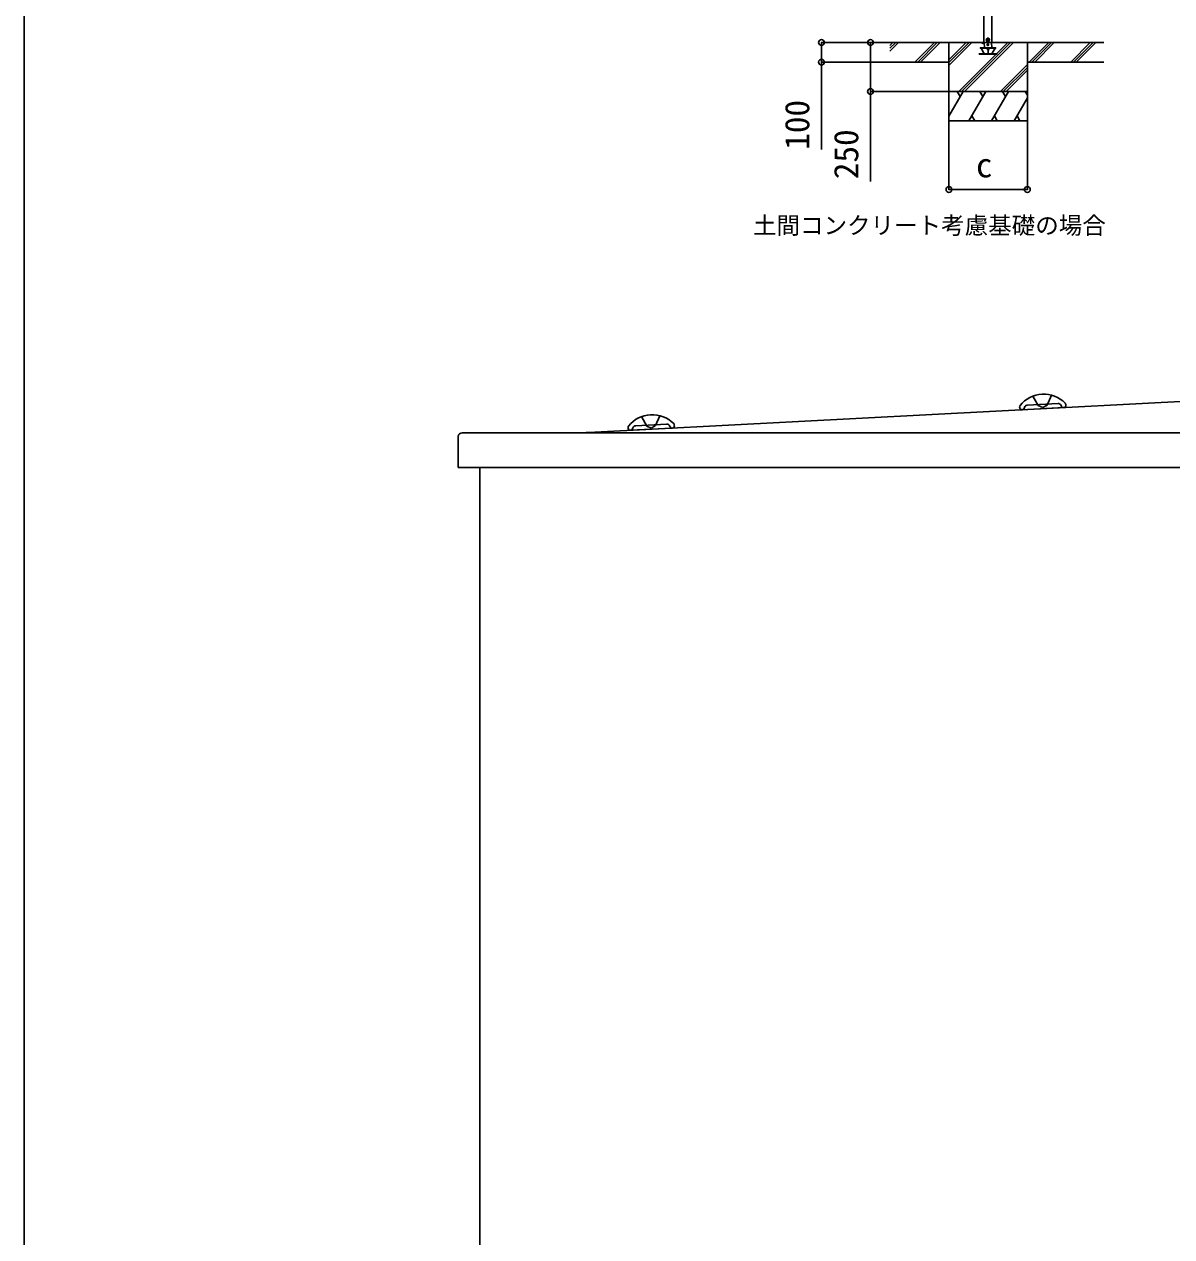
# Model space of a CAD drawing. Units: millimetres, scale not verified. Extents: x -8750 to 8750, y -12999 to 12940.
# Drawn here: x -8750 to -2896, y -6381 to -197 of the extents above; entities that cross this region are included whole.
import ezdxf
from ezdxf.enums import TextEntityAlignment as Align

# ---------------------------------------------------------------- set-up
doc = ezdxf.new("R2010")
doc.units = ezdxf.units.MM
doc.header["$LTSCALE"] = 70
for name, color, linetype in [('0-2_USER1', 3, 'Continuous'), ('0-5_YKK_12', 2, 'Continuous'), ('0-6_YKK_13', 4, 'Continuous'), ('0-7_YKK_A1', 4, 'Continuous'), ('0-8_YKK_D', 6, 'Continuous'), ('0-9_YKK_ZWAK', 7, 'Continuous')]:
    doc.layers.add(name, color=color, linetype=linetype)
doc.styles.add('ＭＳ ゴシック', font='')
doc.styles.get('ＭＳ ゴシック').set_extended_font_data('MS Gothic')

msp = doc.modelspace()

# ---------------------------------------------------------------- linework, layer by layer
at = {"layer": '0-5_YKK_12'}
msp.add_line((-6426.03, -12567.37), (-6426.03, -2457.36), dxfattribs=at)
at = {"layer": '0-6_YKK_13'}
for p, q in [((-3604.57, -2093.8), (-3577.5, -2141.66)), ((-3509.83, -2088.84), (-3531.76, -2139.26)), ((-5871.04, -2279.2), (-2626.3, -2109.13)), ((-3672.13, -2153.03), (-3672.34, -2149.07)), ((-3660.67, -2163.35), (-3446.77, -2152.14)), ((-3658.59, -2163.24), (-3651.59, -2162.87)), ((-3648.03, -2151.19), (-3649.55, -2156.17)), ((-3633.57, -2139.89), (-3476.18, -2131.65)), ((-3553.99, -2152.62), (-3577.5, -2141.66)), ((-3553.99, -2152.62), (-3531.76, -2139.26)), ((-3460.61, -2141.37), (-3458.58, -2146.17)), ((-3436.45, -2140.68), (-3436.66, -2136.72)), ((-5601.83, -2198.47), (-5574.75, -2246.33)), ((-5507.09, -2193.51), (-5529.02, -2243.93)), ((-6515.88, -2280.57), (-2605.72, -2280.57)), ((-5669.39, -2257.7), (-5669.6, -2253.74)), ((-5657.93, -2268.02), (-5444.03, -2256.81)), ((-5655.85, -2267.91), (-5648.85, -2267.54)), ((-5645.29, -2255.87), (-5646.81, -2260.85)), ((-5630.83, -2244.57), (-5473.44, -2236.32)), ((-5551.25, -2257.29), (-5574.75, -2246.33)), ((-5551.25, -2257.29), (-5529.02, -2243.93)), ((-5457.87, -2246.04), (-5455.84, -2250.84)), ((-5433.71, -2245.35), (-5433.92, -2241.39)), ((-6537.25, -2457.36), (-6535.88, -2300.4)), ((-6527.29, -2457.36), (-6537.25, -2457.36)), ((-2577.75, -2457.36), (-6527.29, -2457.36))]:
    msp.add_line(p, q, dxfattribs=at)
for centre, radius, start, end in [((-3549.53, -2237.63), 154, 44.56083, 141.43917), ((-3661.35, -2148.49), 11, 141.43917, 183), ((-3661.24, -2152.46), 10.9, 183, 273), ((-3659.12, -2153.25), 10, 273, 343), ((-3632.73, -2155.87), 16, 93, 163), ((-3475.34, -2147.62), 16, 23, 93), ((-3449.37, -2142.26), 10, 203, 273), ((-3447.34, -2141.25), 10.9, 273, 3), ((-3447.65, -2137.29), 11, 3, 44.56083), ((-5546.79, -2342.3), 154, 44.56083, 141.43917), ((-6515.88, -2300.57), 20, 90, 176.5048), ((-5923.38, -1280.57), 1000, 270, 273.00032), ((-5658.61, -2253.16), 11, 141.43917, 183), ((-5658.5, -2257.13), 10.9, 183, 273), ((-5656.38, -2257.92), 10, 273, 343), ((-5629.99, -2260.54), 16, 93, 163), ((-5472.6, -2252.3), 16, 23, 93), ((-5446.63, -2246.93), 10, 203, 273), ((-5444.6, -2245.92), 10.9, 273, 3), ((-5444.91, -2241.96), 11, 3, 44.56083), ((-6515.88, -2300.57), 20, 176.5048, 179.5)]:
    msp.add_arc(centre, radius, start, end, dxfattribs=at)
at = {"layer": '0-7_YKK_A1'}
for p, q in [((-3854.69, -120.26), (-3854.69, -290.37)), ((-3813.69, -120.26), (-3813.69, -290.37)), ((-4333.9, -305.65), (-4318.61, -290.37)), ((-4333.9, -333.93), (-4290.33, -290.37)), ((-4333.9, -319.79), (-4304.47, -290.37)), ((-3242.33, -290.37), (-4333.9, -290.37)), ((-4205.08, -388.96), (-4106.48, -290.37)), ((-4192.34, -390.37), (-4092.34, -290.37)), ((-4178.2, -390.37), (-4078.2, -290.37)), ((-4032.95, -290.37), (-4032.95, -690.37)), ((-4032.95, -407.25), (-3916.07, -290.37)), ((-4032.95, -393.1), (-3930.21, -290.37)), ((-4032.95, -378.96), (-3944.35, -290.37)), ((-3968.08, -540.37), (-3718.08, -290.37)), ((-3953.94, -540.37), (-3703.93, -290.37)), ((-3853.66, -292.66), (-3863.55, -293.18)), ((-3853.78, -290.37), (-3852.35, -317.74)), ((-3841.79, -277.37), (-3826.59, -277.37)), ((-3839.54, -302.24), (-3829.35, -301.7)), ((-3834.18, -307.06), (-3834.71, -296.88)), ((-3834.19, -289.88), (-3834.19, -264.86)), ((-3827.69, -273.62), (-3834.19, -269.86)), ((-3814.09, -317.74), (-3815.53, -290.37)), ((-3789.59, -347.74), (-3732.22, -290.37)), ((-3632.95, -290.37), (-3632.95, -690.37)), ((-3623.85, -390.37), (-3523.85, -290.37)), ((-3609.71, -390.37), (-3509.71, -290.37)), ((-3595.57, -390.37), (-3495.56, -290.37)), ((-3411.72, -390.37), (-3311.72, -290.37)), ((-3397.58, -390.37), (-3297.57, -290.37)), ((-3383.43, -390.37), (-3283.43, -290.37)), ((-3982.22, -540.37), (-3791.59, -349.74)), ((-3872.95, -317.74), (-3792.95, -317.74)), ((-3872.95, -318.74), (-3872.95, -317.74)), ((-3872.95, -318.74), (-3792.95, -318.74)), ((-3854.26, -344.74), (-3868.98, -319.24)), ((-3838.95, -323.74), (-3826.95, -323.74)), ((-3832.95, -352.74), (-3832.95, -314.74)), ((-3796.92, -319.24), (-3811.64, -344.74)), ((-3792.95, -317.74), (-3792.95, -318.74)), ((-4032.95, -390.37), (-4333.9, -390.37)), ((-3770.09, -540.37), (-3632.95, -403.23)), ((-3755.95, -540.37), (-3632.95, -417.37)), ((-3741.8, -540.37), (-3632.95, -431.51)), ((-3632.95, -390.37), (-3242.33, -390.37)), ((-3632.95, -540.37), (-4032.95, -540.37)), ((-4032.95, -665.82), (-3960.52, -540.37)), ((-3975.52, -566.35), (-3990.52, -540.37)), ((-3931.65, -690.36), (-3845.05, -540.37)), ((-3860.05, -566.35), (-3875.05, -540.36)), ((-3816.18, -690.36), (-3729.58, -540.37)), ((-3744.58, -566.35), (-3759.58, -540.37)), ((-3632.95, -559.7), (-3644.11, -540.37)), ((-3700.71, -690.37), (-3632.95, -573)), ((-3916.65, -664.39), (-3901.65, -690.36)), ((-3801.18, -664.39), (-3786.18, -690.36)), ((-3685.71, -664.38), (-3670.71, -690.37)), ((-4032.95, -690.37), (-3632.95, -690.37))]:
    msp.add_line(p, q, dxfattribs=at)
for points in [[(-3863.55, -293.18), (-3863.44, -295.18), (-3853.56, -294.66)], [(-3834.19, -269.86), (-3840.69, -273.62), (-3840.69, -281.12), (-3834.19, -284.88), (-3827.69, -281.12)]]:
    msp.add_lwpolyline(points, dxfattribs=at)
msp.add_lwpolyline([(-3788.2, -349.74), (-3788.2, -347.74), (-3878.2, -347.74), (-3878.2, -349.74)], close=True, dxfattribs=at)
for centre, radius in [((-3834.19, -277.37), 8.5), ((-3834.19, -277.37), 7.7), ((-3834.19, -277.37), 6.5), ((-3834.45, -301.97), 4), ((-3832.95, -323.74), 4.25), ((-3832.95, -323.74), 4)]:
    msp.add_circle(centre, radius, dxfattribs=at)
for centre, radius, start, end in [((-3869.84, -319.74), 1, 30, 90), ((-3849.06, -341.74), 6, 210, 270), ((-3816.83, -341.74), 6, 270, 330), ((-3796.05, -319.74), 1, 90, 150)]:
    msp.add_arc(centre, radius, start, end, dxfattribs=at)
at = {"layer": '0-8_YKK_D'}
for p, q in [((-4268.28, -290.37), (-4683.95, -290.37)), ((-4268.28, -390.37), (-4683.95, -390.37)), ((-4033.95, -540.37), (-4433.95, -540.37)), ((-4032.95, -690.37), (-4032.95, -1041.37)), ((-3632.95, -691.37), (-3632.95, -1041.37)), ((-4032.95, -1040.37), (-3632.95, -1040.37))]:
    msp.add_line(p, q, dxfattribs=at)
for points in [[(-4682.95, -290.37), (-4682.95, -390.37), (-4682.95, -836.5)], [(-4432.95, -290.37), (-4432.95, -540.37), (-4432.95, -1000.02)]]:
    msp.add_lwpolyline(points, dxfattribs=at)
for centre in [(-4682.95, -290.37), (-4432.95, -290.37), (-4682.95, -390.37), (-4432.95, -540.37), (-4032.95, -1040.37), (-3632.95, -1040.37)]:
    msp.add_circle(centre, 15, dxfattribs=at)
at = {"layer": '0-9_YKK_ZWAK'}
msp.add_line((-8750, 12500.6), (-8750, -12999.4), dxfattribs=at)

# ---------------------------------------------------------------- texts
at = {"layer": '0-2_USER1', "style": 'ＭＳ ゴシック'}
msp.add_text('土間コンクリート考慮基礎の場合', height=87.98, dxfattribs=at).set_placement((-5032.75, -1293.46), align=Align.BOTTOM_LEFT)
at = {"layer": '0-8_YKK_D', "style": 'ＭＳ ゴシック'}
for s, p in [('100', (-4707.95, -837.58)), ('250', (-4457.95, -987.58))]:
    msp.add_text(s, height=124.6, rotation=90, dxfattribs=at).set_placement(p, align=Align.BOTTOM_LEFT)
msp.add_text('c', height=124.6, dxfattribs=at).set_placement((-3895.25, -1015.37), align=Align.BOTTOM_LEFT)

doc.saveas('drawing.dxf')
